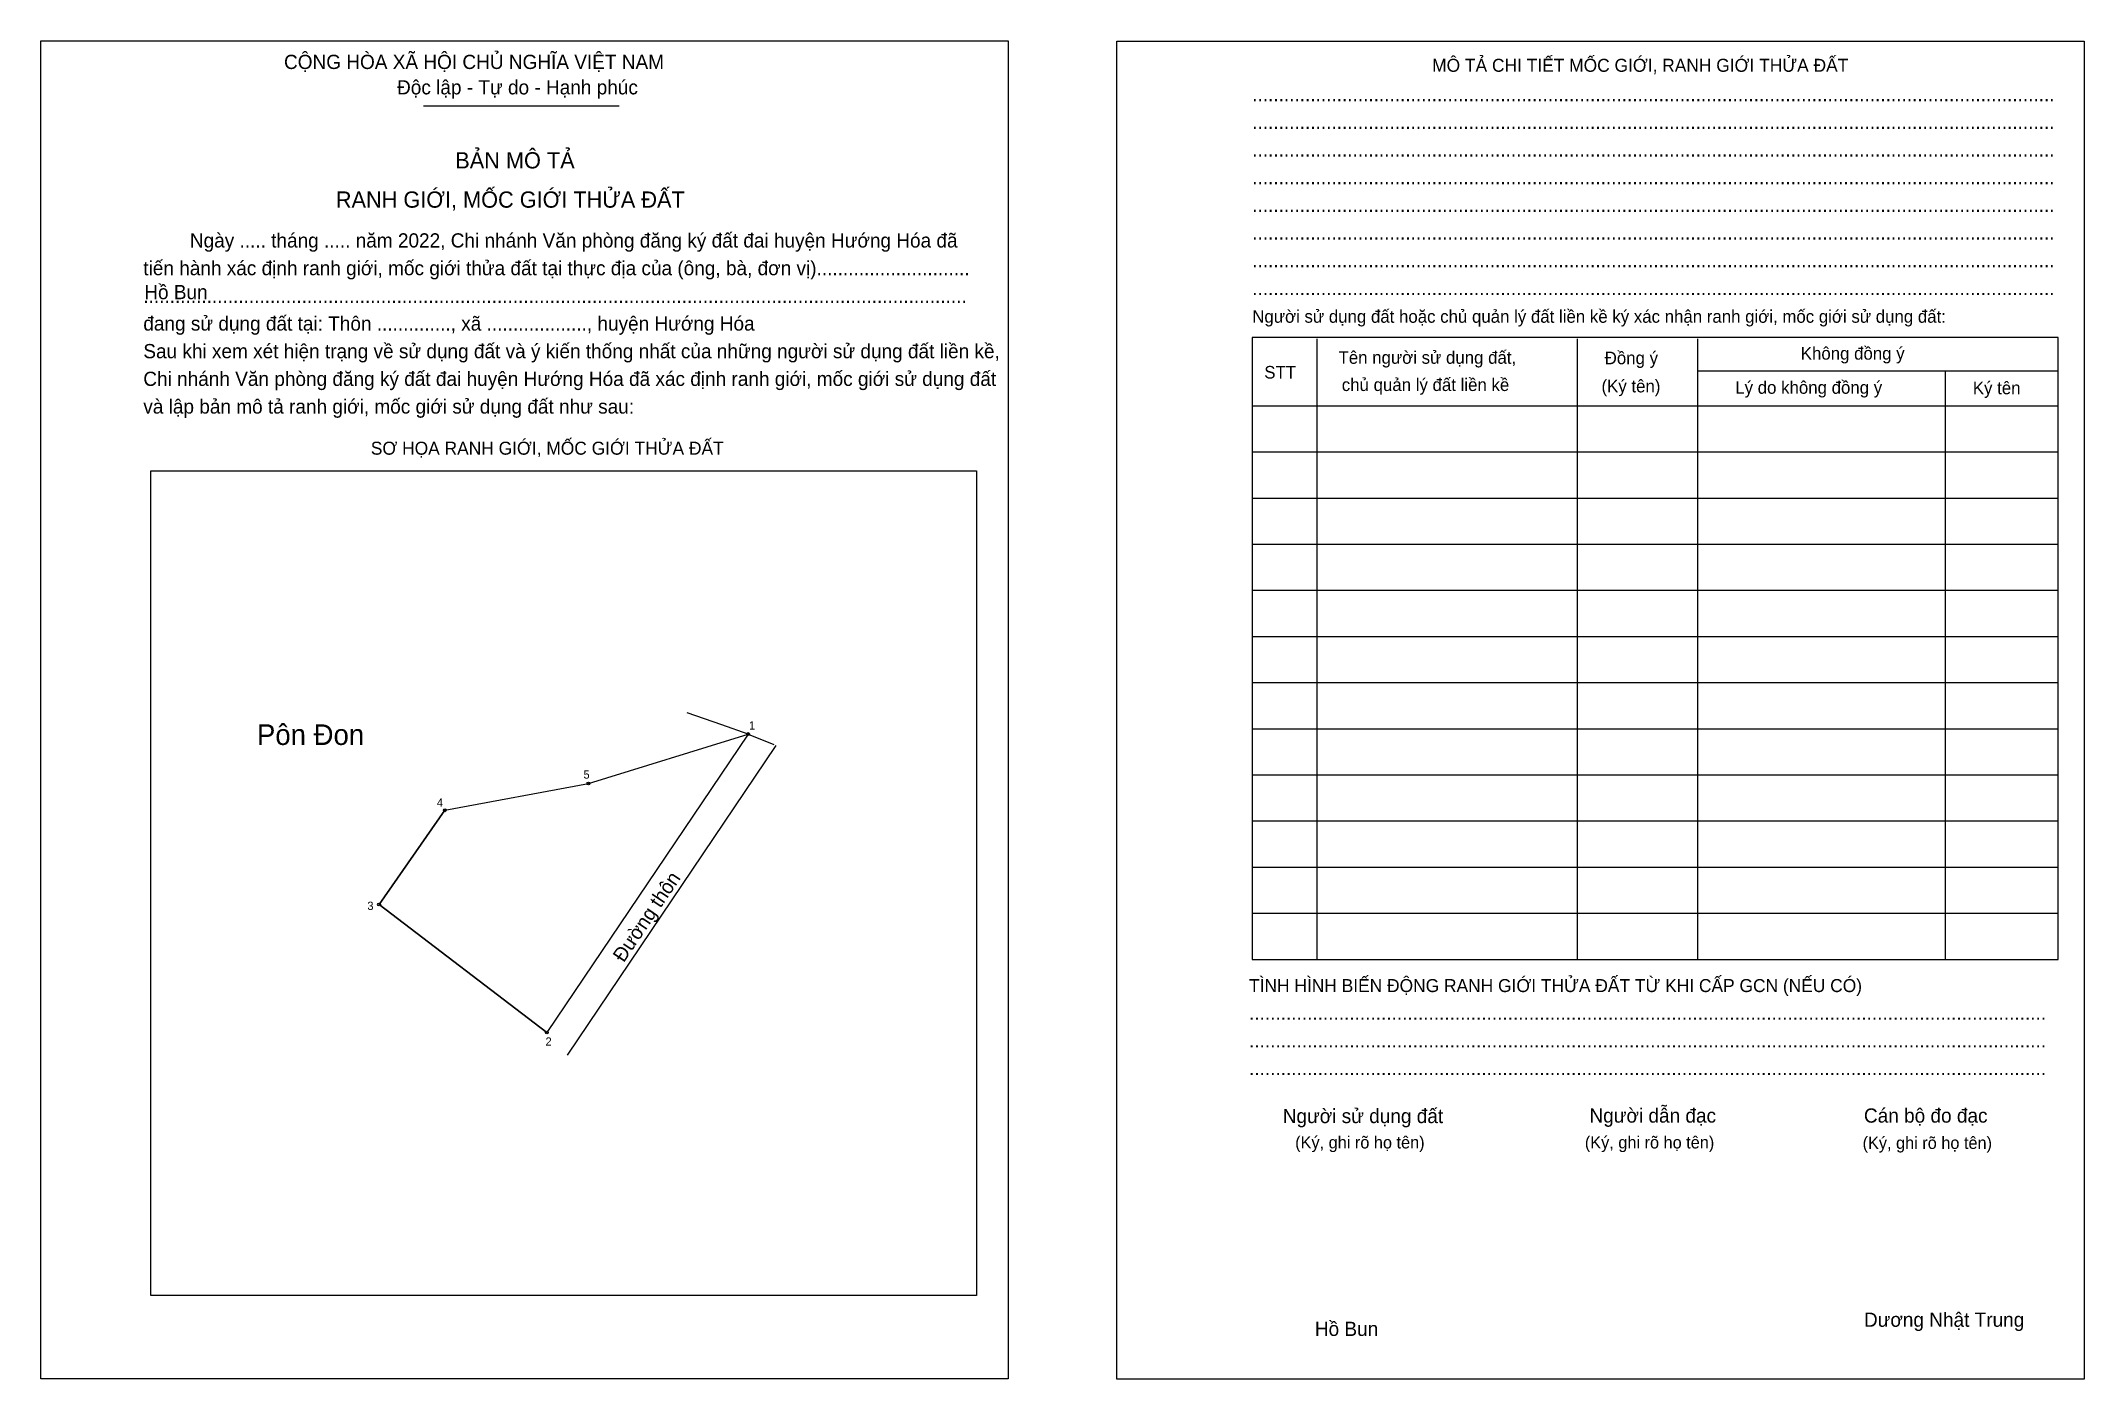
# Model space of a CAD drawing. Extents: x 544431 to 544788, y 1838434 to 1838667.
import ezdxf

# ---------------------------------------------------------------- set-up
doc = ezdxf.new("R2010")
doc.units = 0
for name, color, linetype in [('Level 1', 7, 'Continuous'), ('Level 10', 7, 'Continuous'), ('Level 11', 7, 'Continuous'), ('Level 12', 7, 'Continuous'), ('Level 2', 7, 'Continuous'), ('Level 25', 7, 'Continuous'), ('Level 27', 7, 'Continuous'), ('Level 55', 7, 'Continuous'), ('Level 6', 7, 'Continuous'), ('Level 9', 7, 'Continuous')]:
    doc.layers.add(name, color=color, linetype=linetype)

msp = doc.modelspace()

# ---------------------------------------------------------------- linework, layer by layer
at = {"layer": 'Level 1'}
for p, q in [((544431.32, 1838667.44), (544431.32, 1838667.44)), ((544619.4, 1838667.36), (544619.4, 1838667.36)), ((544498.21, 1838656.07), (544532.4, 1838656.07)), ((544654.34, 1838615.35), (544654.34, 1838506.91)), ((544699.81, 1838615.35), (544699.81, 1838506.91)), ((544720.86, 1838615.35), (544720.86, 1838506.91)), ((544720.86, 1838609.79), (544783.91, 1838609.79)), ((544764.15, 1838609.79), (544764.15, 1838506.91)), ((544643.05, 1838603.66), (544783.91, 1838603.66)), ((544643.05, 1838595.6), (544783.91, 1838595.6)), ((544450.52, 1838592.29), (544450.52, 1838592.29)), ((544643.05, 1838587.54), (544783.91, 1838587.54)), ((544643.05, 1838579.47), (544783.91, 1838579.47)), ((544643.05, 1838571.41), (544783.91, 1838571.41)), ((544643.05, 1838563.35), (544783.91, 1838563.35)), ((544643.05, 1838555.29), (544783.91, 1838555.29)), ((544643.05, 1838547.22), (544783.91, 1838547.22)), ((544643.05, 1838539.16), (544783.91, 1838539.16)), ((544643.05, 1838531.1), (544783.91, 1838531.1)), ((544643.05, 1838523.04), (544783.91, 1838523.04)), ((544643.05, 1838514.97), (544783.91, 1838514.97)), ((544594.84, 1838448.14), (544594.84, 1838448.14)), ((544600.37, 1838433.62), (544600.37, 1838433.62)), ((544788.44, 1838433.54), (544788.44, 1838433.54))]:
    msp.add_line(p, q, dxfattribs=at)
for points in [[(544783.91, 1838615.59), (544643.05, 1838615.59), (544643.05, 1838506.91), (544783.91, 1838506.91)], [(544450.52, 1838592.29), (544594.84, 1838592.29), (544594.84, 1838448.14), (544450.52, 1838448.14)]]:
    msp.add_lwpolyline(points, close=True, dxfattribs=at)
at = {"layer": 'Level 10'}
for p, q in [((544550.36, 1838547.88), (544544.31, 1838549.99)), ((544523.34, 1838490.14), (544559.86, 1838544.28))]:
    msp.add_line(p, q, dxfattribs=at)
msp.add_lwpolyline([(544554.93, 1838546.29), (544519.75, 1838494.14), (544490.43, 1838516.51), (544501.91, 1838532.96), (544527.01, 1838537.65)], close=True, dxfattribs=at)
at = {"layer": 'Level 11'}
for centre in [(544554.93, 1838546.29), (544554.93, 1838546.29), (544527.01, 1838537.65), (544501.91, 1838532.96), (544490.43, 1838516.51), (544519.75, 1838494.14)]:
    msp.add_circle(centre, 0.242, dxfattribs=at)
at = {"layer": 'Level 2'}
for points in [[(544431.32, 1838667.44), (544600.37, 1838667.44), (544600.37, 1838433.62), (544431.32, 1838433.62)], [(544619.4, 1838667.36), (544788.45, 1838667.36), (544788.45, 1838433.54), (544619.4, 1838433.54)]]:
    msp.add_lwpolyline(points, close=True, dxfattribs=at)
at = {"layer": 'Level 25'}
for p, q in [((544501.91, 1838532.96), (544490.43, 1838516.51)), ((544490.43, 1838516.51), (544519.75, 1838494.14))]:
    msp.add_line(p, q, dxfattribs=at)
at = {"layer": 'Level 27'}
for q in [(544550.36, 1838547.88), (544559.41, 1838544.47)]:
    msp.add_line((544554.93, 1838546.29), q, dxfattribs=at)

# ---------------------------------------------------------------- texts
at = {"layer": 'Level 1'}
for s, height, p in [('CỘNG HÒA XÃ HỘI CHỦ NGHĨA VIỆT NAM', 2.4831, (544473.82, 1838662.52)), ('MÔ TẢ CHI TIẾT MỐC GIỚI, RANH GIỚI THỬA ĐẤT', 2.2703, (544674.49, 1838662.03)), ('Độc lập - Tự do - Hạnh phúc', 2.4831, (544493.58, 1838658.08)), ('........................................................................................................................................................', 2.48311, (544643.05, 1838656.87)), ('........................................................................................................................................................', 2.48311, (544643.05, 1838652.04)), ('BẢN MÔ TẢ', 2.838, (544503.75, 1838645.14)), ('........................................................................................................................................................', 2.48311, (544643.05, 1838647.2)), ('RANH GIỚI, MỐC GIỚI THỬA ĐẤT', 2.8381, (544482.88, 1838638.28)), ('........................................................................................................................................................', 2.48311, (544643.05, 1838642.36)), ('........................................................................................................................................................', 2.48311, (544643.05, 1838637.52)), ('Ngày ..... tháng ..... năm 2022, Chi nhánh Văn phòng đăng ký đất đai huyện Hướng Hóa đã', 2.4831, (544457.37, 1838631.32)), ('........................................................................................................................................................', 2.48311, (544643.05, 1838632.69)), ('tiến hành xác định ranh giới, mốc giới thửa đất tại thực địa của (ông, bà, đơn vị).............................', 2.48311, (544449.23, 1838626.48)), ('........................................................................................................................................................', 2.48311, (544643.05, 1838627.85)), ('............................................................................................................................................................', 2.48311, (544449.23, 1838621.64)), ('Người sử dụng đất hoặc chủ quản lý đất liền kề ký xác nhận ranh giới, mốc giới sử dụng đất:', 2.1995, (544643.05, 1838618.17)), ('........................................................................................................................................................', 2.48311, (544643.05, 1838623.01)), ('đang sử dụng đất tại: Thôn .............., xã ..................., huyện Hướng Hóa', 2.4831, (544449.23, 1838616.8)), ('Sau khi xem xét hiện trạng về sử dụng đất và ý kiến thống nhất của những người sử dụng đất liền kề,', 2.4831, (544449.23, 1838611.97)), ('Tên người sử dụng đất,', 2.1995, (544658.13, 1838611)), ('Đồng ý', 2.2, (544704.65, 1838610.92)), ('Không đồng ý', 2.1995, (544738.92, 1838611.72)), ('Chi nhánh Văn phòng đăng ký đất đai huyện Hướng Hóa đã xác định ranh giới, mốc giới sử dụng đất', 2.4831, (544449.23, 1838607.13)), ('STT', 2.2, (544645.15, 1838608.42)), ('chủ quản lý đất liền kề', 2.1995, (544658.7, 1838606.24)), ('(Ký tên)', 2.2, (544704.09, 1838606)), ('Lý do không đồng ý', 2.1995, (544727.47, 1838605.76)), ('Ký tên', 2.2, (544768.99, 1838605.68)), ('và lập bản mô tả ranh giới, mốc giới sử dụng đất như sau:', 2.4831, (544449.23, 1838602.29)), ('SƠ HỌA RANH GIỚI, MỐC GIỚI THỬA ĐẤT', 2.2703, (544488.99, 1838595.11)), ('TÌNH HÌNH BIẾN ĐỘNG RANH GIỚI THỬA ĐẤT TỪ KHI CẤP GCN (NẾU CÓ)', 2.2703, (544642.49, 1838501.19)), ('.......................................................................................................................................................', 2.48311, (544642.49, 1838496.35)), ('.......................................................................................................................................................', 2.48311, (544642.49, 1838491.51)), ('.......................................................................................................................................................', 2.48311, (544642.49, 1838486.68)), ('Người dẫn đạc', 2.4831, (544701.99, 1838478.37)), ('Người sử dụng đất', 2.4831, (544648.38, 1838478.29)), ('Cán bộ đo đạc', 2.4831, (544749.96, 1838478.37)), ('(Ký, ghi rõ họ tên)', 2.1285, (544650.55, 1838473.86)), ('(Ký, ghi rõ họ tên)', 2.1285, (544701.18, 1838473.86)), ('(Ký, ghi rõ họ tên)', 2.1285, (544749.72, 1838473.78)), ('Dương Nhật Trung', 2.4831, (544749.96, 1838442.69))]:
    msp.add_text(s, height=height, dxfattribs=at).set_placement(p)
at = {"layer": 'Level 10'}
msp.add_text('Đường thôn', height=2.5, rotation=55.9985, dxfattribs=at).set_placement((544533.19, 1838506.22))
at = {"layer": 'Level 12'}
msp.add_text('Pôn Đon', height=3.6, dxfattribs=at).set_placement((544469.09, 1838544.38))
at = {"layer": 'Level 55'}
for s, p in [('1', (544554.89, 1838546.29)), ('5', (544526.96, 1838537.65)), ('4', (544501.85, 1838532.96)), ('3', (544490.38, 1838516.51)), ('2', (544519.7, 1838494.14))]:
    msp.add_text(s, height=0.161, dxfattribs=at).set_placement(p)
at = {"layer": 'Level 6'}
for p in [(544449.4, 1838622.29), (544653.99, 1838441.09)]:
    msp.add_text('Hồ Bun', height=2.483, dxfattribs=at).set_placement(p)
at = {"layer": 'Level 9'}
for s, p in [('1', (544555.09, 1838547.07)), ('5', (544526.16, 1838538.49)), ('4', (544500.54, 1838533.59)), ('3', (544488.39, 1838515.54)), ('2', (544519.52, 1838491.82))]:
    msp.add_text(s, height=1.45, dxfattribs=at).set_placement(p)

doc.saveas('drawing.dxf')
